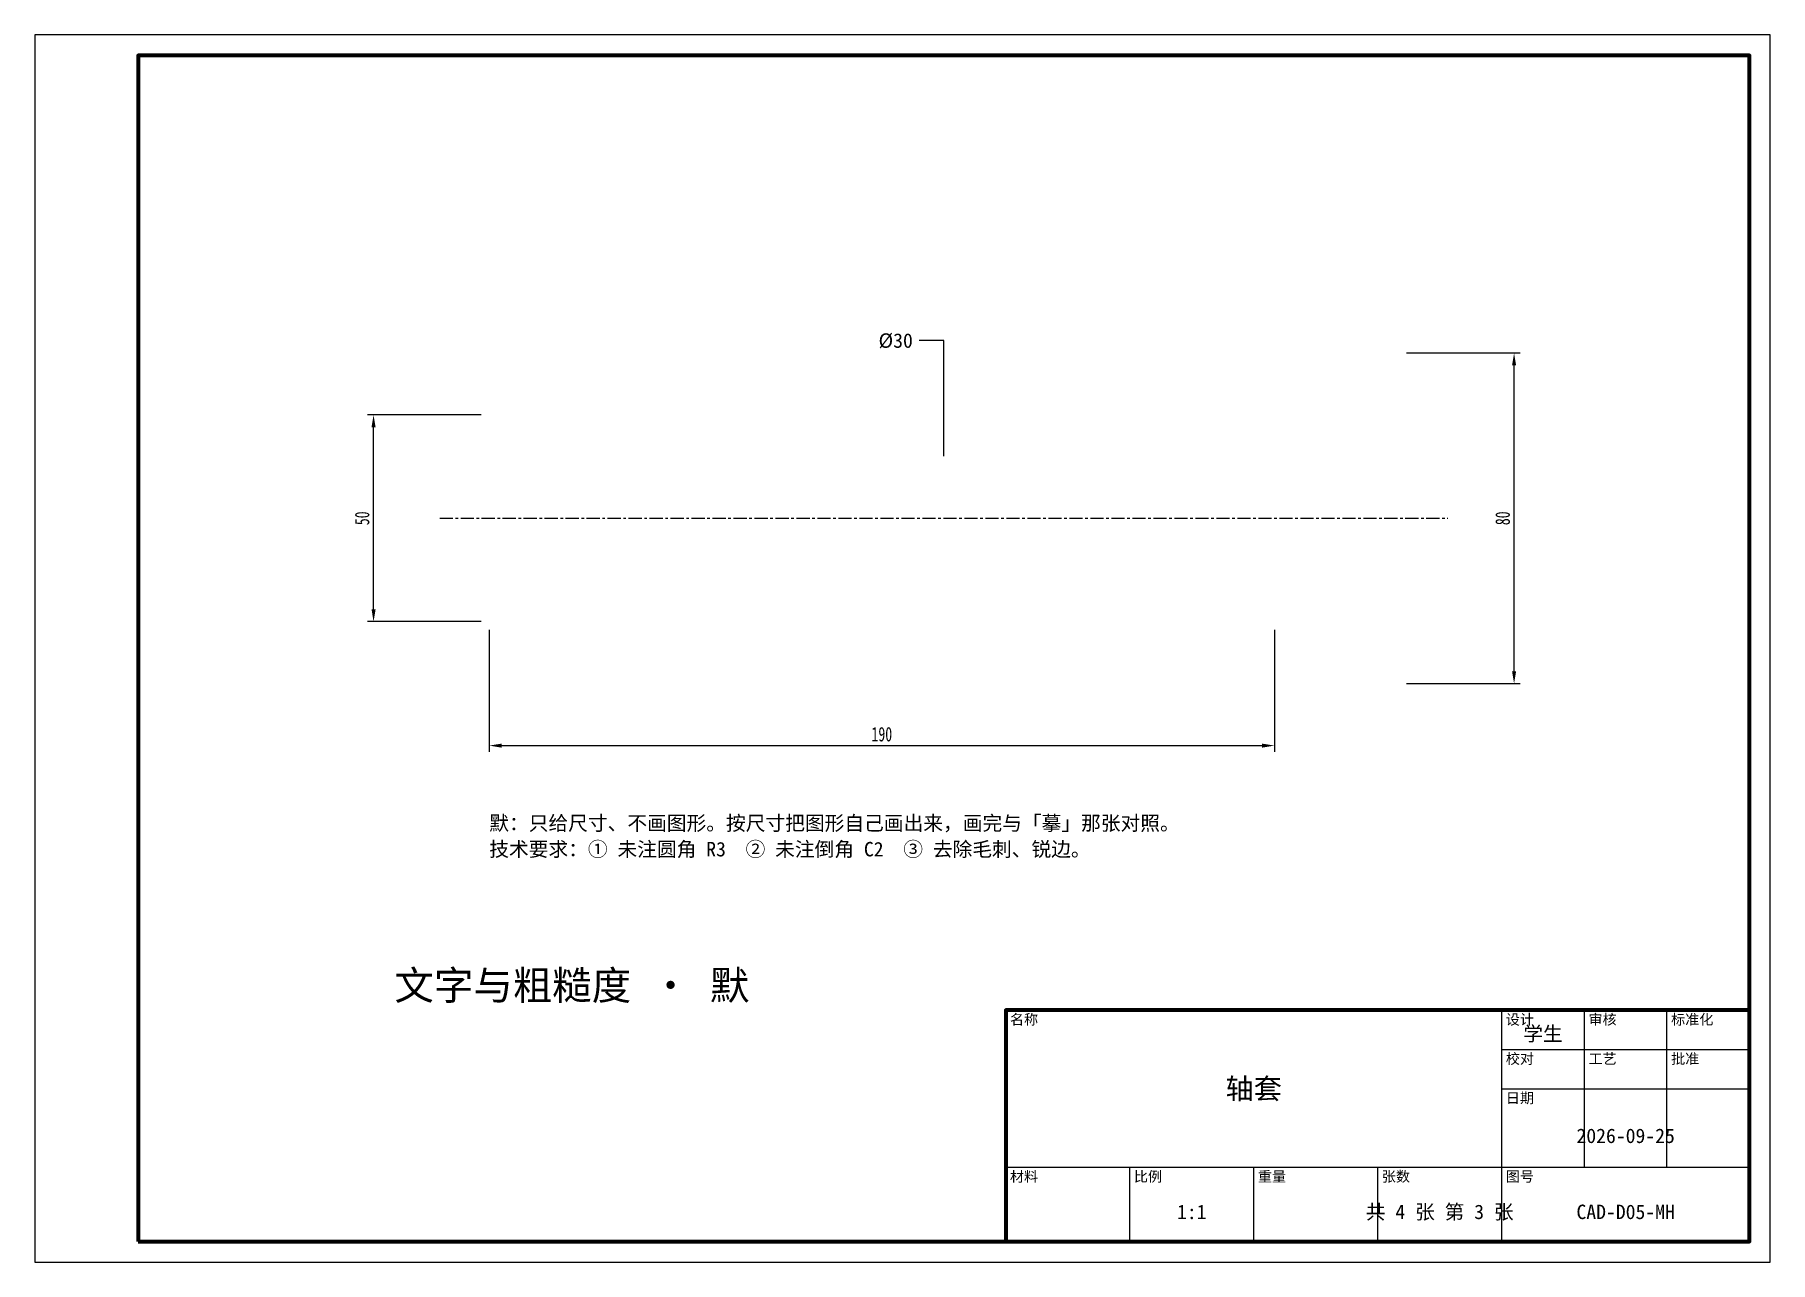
# Model space of a CAD drawing. Header units: millimetres. Extents: x 0 to 420, y 0 to 297.
import ezdxf
from ezdxf.enums import TextEntityAlignment as Align

# ---------------------------------------------------------------- set-up
doc = ezdxf.new("R2010")
doc.units = ezdxf.units.MM
doc.linetypes.add('CENTER', pattern=[5.08, 3.175, -0.635, 0.635, -0.635])
for name, color, linetype, lineweight in [('图框', 7, 'CONTINUOUS', 70), ('尺寸标注', 4, 'CONTINUOUS', 25), ('文字', 7, 'CONTINUOUS', 25), ('细实线', 3, 'CONTINUOUS', 25), ('细点画线', 1, 'CENTER', 25)]:
    doc.layers.add(name, color=color, linetype=linetype, lineweight=lineweight)
doc.styles.add('长仿宋', font='simfang.ttf', dxfattribs={"width": 0.7})
doc.dimstyles.new('GB', dxfattribs={"dimtxt": 3.5, "dimasz": 3, "dimexe": 1.5, "dimexo": 2, "dimgap": 1, "dimtad": 1, "dimdec": 0, "dimtxsty": '长仿宋', "dimcen": 2.5, "dimazin": 3, "dimtfac": 1, "dimtmove": 0, "dimatfit": 3})

msp = doc.modelspace()

# ---------------------------------------------------------------- linework, layer by layer
at = {"layer": '图框'}
for points in [[(25, 5), (415, 5), (415, 292), (25, 292)], [(235, 5), (415, 5), (415, 61), (235, 61)]]:
    msp.add_lwpolyline(points, close=True, dxfattribs=at)
at = {"layer": '尺寸标注'}
for p, q in [((220, 223), (214, 223)), ((220, 195), (220, 223))]:
    msp.add_line(p, q, dxfattribs=at)
at = {"layer": '细实线'}
for p, q in [((355, 5), (355, 61)), ((375, 23), (375, 61)), ((395, 23), (395, 61)), ((355, 51.5), (415, 51.5)), ((355, 42), (415, 42)), ((235, 23), (415, 23)), ((265, 5), (265, 23)), ((295, 5), (295, 23)), ((325, 5), (325, 23))]:
    msp.add_line(p, q, dxfattribs=at)
msp.add_lwpolyline([(0, 0), (420, 0), (420, 297), (0, 297)], close=True, dxfattribs=at)
at = {"layer": '细点画线'}
msp.add_line((98, 180), (342, 180), dxfattribs=at)

# ---------------------------------------------------------------- texts
at = {"layer": '尺寸标注', "style": '长仿宋'}
msp.add_text('%%c30', height=3.5, dxfattribs=at).set_placement((212.5, 223), align=Align.MIDDLE_RIGHT)
at = {"layer": '文字', "style": '长仿宋'}
for s, height, p in [('默：只给尺寸、不画图形。按尺寸把图形自己画出来，画完与「摹」那张对照。', 3.5, (110, 108)), ('技术要求：① 未注圆角 R3  ② 未注倒角 C2  ③ 去除毛刺、锐边。', 3.5, (110, 101.7)), ('名称', 2.5, (236, 60)), ('设计', 2.5, (356, 60)), ('审核', 2.5, (376, 60)), ('标准化', 2.5, (396, 60)), ('校对', 2.5, (356, 50.5)), ('工艺', 2.5, (376, 50.5)), ('批准', 2.5, (396, 50.5)), ('日期', 2.5, (356, 41)), ('材料', 2.5, (236, 22)), ('比例', 2.5, (266, 22)), ('重量', 2.5, (296, 22)), ('张数', 2.5, (326, 22)), ('图号', 2.5, (356, 22))]:
    msp.add_text(s, height=height, dxfattribs=at).set_placement(p, align=Align.TOP_LEFT)
for s, height, p in [('文字与粗糙度 · 默', 7, (130, 67)), ('学生', 3.5, (365, 55.3)), ('轴套', 5, (295, 42)), ('2026-09-25', 3.5, (385, 30.6)), ('1:1', 3.5, (280, 12.2)), ('共 4 张 第 3 张', 3.5, (340, 12.2)), ('CAD-D05-MH', 3.5, (385, 12.2))]:
    msp.add_text(s, height=height, dxfattribs=at).set_placement(p, align=Align.MIDDLE_CENTER)

# ---------------------------------------------------------------- dimensions: what is measured, and where the dimension line sits
at = {"layer": '尺寸标注'}
msp.add_linear_dim(base=(358, 140), p1=(330, 140), p2=(330, 220), angle=90, text='80', dimstyle='GB', dxfattribs=at).render()
msp.add_linear_dim(base=(82, 155), p1=(110, 155), p2=(110, 205), angle=90, dimstyle='GB', dxfattribs=at).render()
msp.add_linear_dim(base=(110, 125), p1=(110, 155), p2=(300, 155), dimstyle='GB', dxfattribs=at).render()

doc.saveas('drawing.dxf')
